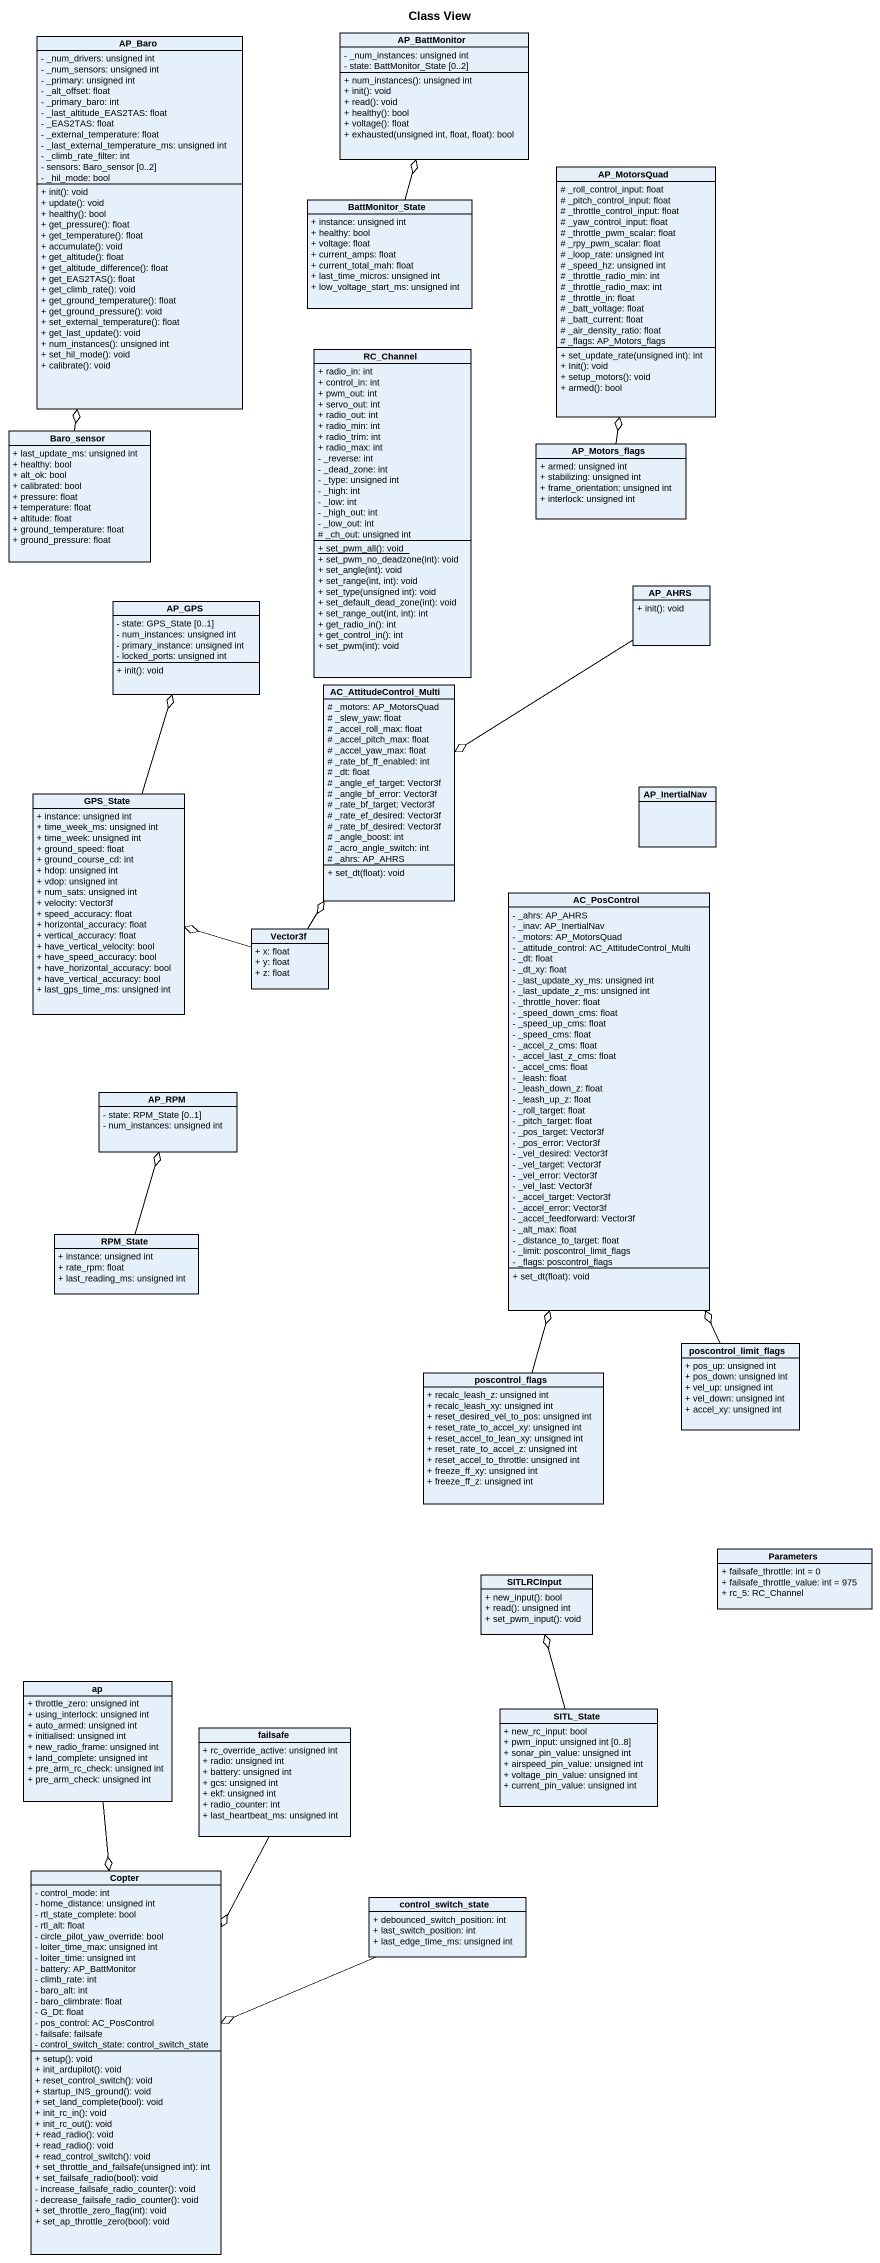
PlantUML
@startuml
title Class View
hide circle
hide empty members
skinparam classAttributeIconSize 0
class AP_Baro {
  - _num_drivers: unsigned int
  - _num_sensors: unsigned int
  - _primary: unsigned int
  - _alt_offset: float
  - _primary_baro: int
  - _last_altitude_EAS2TAS: float
  - _EAS2TAS: float
  - _external_temperature: float
  - _last_external_temperature_ms: unsigned int
  - _climb_rate_filter: int
  - sensors: Baro_sensor [0..2]
  - _hil_mode: bool
  + init(): void
  + update(): void
  + healthy(): bool
  + get_pressure(): float
  + get_temperature(): float
  + accumulate(): void
  + get_altitude(): float
  + get_altitude_difference(): float
  + get_EAS2TAS(): float
  + get_climb_rate(): void
  + get_ground_temperature(): float
  + get_ground_pressure(): void
  + set_external_temperature(): float
  + get_last_update(): void
  + num_instances(): unsigned int
  + set_hil_mode(): void
  + calibrate(): void
}
class AP_BattMonitor {
  - _num_instances: unsigned int
  - state: BattMonitor_State [0..2]
  + num_instances(): unsigned int
  + init(): void
  + read(): void
  + healthy(): bool
  + voltage(): float
  + exhausted(unsigned int, float, float): bool
}
class AP_MotorsQuad {
  # _roll_control_input: float
  # _pitch_control_input: float
  # _throttle_control_input: float
  # _yaw_control_input: float
  # _throttle_pwm_scalar: float
  # _rpy_pwm_scalar: float
  # _loop_rate: unsigned int
  # _speed_hz: unsigned int
  # _throttle_radio_min: int
  # _throttle_radio_max: int
  # _throttle_in: float
  # _batt_voltage: float
  # _batt_current: float
  # _air_density_ratio: float
  # _flags: AP_Motors_flags
  + set_update_rate(unsigned int): int
  + Init(): void
  + setup_motors(): void
  + armed(): bool
}
class BattMonitor_State {
  + instance: unsigned int
  + healthy: bool
  + voltage: float
  + current_amps: float
  + current_total_mah: float
  + last_time_micros: unsigned int
  + low_voltage_start_ms: unsigned int
}
class RC_Channel {
  + radio_in: int
  + control_in: int
  + pwm_out: int
  + servo_out: int
  + radio_out: int
  + radio_min: int
  + radio_trim: int
  + radio_max: int
  - _reverse: int
  - _dead_zone: int
  - _type: unsigned int
  - _high: int
  - _low: int
  - _high_out: int
  - _low_out: int
  # _ch_out: unsigned int
  {static} + set_pwm_all(): void
  + set_pwm_no_deadzone(int): void
  + set_angle(int): void
  + set_range(int, int): void
  + set_type(unsigned int): void
  + set_default_dead_zone(int): void
  + set_range_out(int, int): int
  + get_radio_in(): int
  + get_control_in(): int
  + set_pwm(int): void
}
class Baro_sensor {
  + last_update_ms: unsigned int
  + healthy: bool
  + alt_ok: bool
  + calibrated: bool
  + pressure: float
  + temperature: float
  + altitude: float
  + ground_temperature: float
  + ground_pressure: float
}
class AP_Motors_flags {
  + armed: unsigned int
  + stabilizing: unsigned int
  + frame_orientation: unsigned int
  + interlock: unsigned int
}
class AP_GPS {
  - state: GPS_State [0..1]
  - num_instances: unsigned int
  - primary_instance: unsigned int
  - locked_ports: unsigned int
  + init(): void
}
class AP_AHRS {
  + init(): void
}
class AC_AttitudeControl_Multi {
  # _motors: AP_MotorsQuad
  # _slew_yaw: float
  # _accel_roll_max: float
  # _accel_pitch_max: float
  # _accel_yaw_max: float
  # _rate_bf_ff_enabled: int
  # _dt: float
  # _angle_ef_target: Vector3f
  # _angle_bf_error: Vector3f
  # _rate_bf_target: Vector3f
  # _rate_ef_desired: Vector3f
  # _rate_bf_desired: Vector3f
  # _angle_boost: int
  # _acro_angle_switch: int
  # _ahrs: AP_AHRS
  + set_dt(float): void
}
class GPS_State {
  + instance: unsigned int
  + time_week_ms: unsigned int
  + time_week: unsigned int
  + ground_speed: float
  + ground_course_cd: int
  + hdop: unsigned int
  + vdop: unsigned int
  + num_sats: unsigned int
  + velocity: Vector3f
  + speed_accuracy: float
  + horizontal_accuracy: float
  + vertical_accuracy: float
  + have_vertical_velocity: bool
  + have_speed_accuracy: bool
  + have_horizontal_accuracy: bool
  + have_vertical_accuracy: bool
  + last_gps_time_ms: unsigned int
}
class AP_InertialNav
class AC_PosControl {
  - _ahrs: AP_AHRS
  - _inav: AP_InertialNav
  - _motors: AP_MotorsQuad
  - _attitude_control: AC_AttitudeControl_Multi
  - _dt: float
  - _dt_xy: float
  - _last_update_xy_ms: unsigned int
  - _last_update_z_ms: unsigned int
  - _throttle_hover: float
  - _speed_down_cms: float
  - _speed_up_cms: float
  - _speed_cms: float
  - _accel_z_cms: float
  - _accel_last_z_cms: float
  - _accel_cms: float
  - _leash: float
  - _leash_down_z: float
  - _leash_up_z: float
  - _roll_target: float
  - _pitch_target: float
  - _pos_target: Vector3f
  - _pos_error: Vector3f
  - _vel_desired: Vector3f
  - _vel_target: Vector3f
  - _vel_error: Vector3f
  - _vel_last: Vector3f
  - _accel_target: Vector3f
  - _accel_error: Vector3f
  - _accel_feedforward: Vector3f
  - _alt_max: float
  - _distance_to_target: float
  - _limit: poscontrol_limit_flags
  - _flags: poscontrol_flags
  + set_dt(float): void
}
class Vector3f {
  + x: float
  + y: float
  + z: float
}
class AP_RPM {
  - state: RPM_State [0..1]
  - num_instances: unsigned int
}
class RPM_State {
  + instance: unsigned int
  + rate_rpm: float
  + last_reading_ms: unsigned int
}
class poscontrol_limit_flags {
  + pos_up: unsigned int
  + pos_down: unsigned int
  + vel_up: unsigned int
  + vel_down: unsigned int
  + accel_xy: unsigned int
}
class poscontrol_flags {
  + recalc_leash_z: unsigned int
  + recalc_leash_xy: unsigned int
  + reset_desired_vel_to_pos: unsigned int
  + reset_rate_to_accel_xy: unsigned int
  + reset_accel_to_lean_xy: unsigned int
  + reset_rate_to_accel_z: unsigned int
  + reset_accel_to_throttle: unsigned int
  + freeze_ff_xy: unsigned int
  + freeze_ff_z: unsigned int
}
class Parameters {
  + failsafe_throttle: int = 0
  + failsafe_throttle_value: int = 975
  + rc_5: RC_Channel
}
class SITLRCInput {
  + new_input(): bool
  + read(): unsigned int
  + set_pwm_input(): void
}
class ap {
  + throttle_zero: unsigned int
  + using_interlock: unsigned int
  + auto_armed: unsigned int
  + initialised: unsigned int
  + new_radio_frame: unsigned int
  + land_complete: unsigned int
  + pre_arm_rc_check: unsigned int
  + pre_arm_check: unsigned int
}
class failsafe {
  + rc_override_active: unsigned int
  + radio: unsigned int
  + battery: unsigned int
  + gcs: unsigned int
  + ekf: unsigned int
  + radio_counter: int
  + last_heartbeat_ms: unsigned int
}
class SITL_State {
  + new_rc_input: bool
  + pwm_input: unsigned int [0..8]
  + sonar_pin_value: unsigned int
  + airspeed_pin_value: unsigned int
  + voltage_pin_value: unsigned int
  + current_pin_value: unsigned int
}
class Copter {
  - control_mode: int
  - home_distance: unsigned int
  - rtl_state_complete: bool
  - rtl_alt: float
  - circle_pilot_yaw_override: bool
  - loiter_time_max: unsigned int
  - loiter_time: unsigned int
  - battery: AP_BattMonitor
  - climb_rate: int
  - baro_alt: int
  - baro_climbrate: float
  - G_Dt: float
  - pos_control: AC_PosControl
  - failsafe: failsafe
  - control_switch_state: control_switch_state
  + setup(): void
  + init_ardupilot(): void
  + reset_control_switch(): void
  + startup_INS_ground(): void
  + set_land_complete(bool): void
  + init_rc_in(): void
  + init_rc_out(): void
  + read_radio(): void
  + read_radio(): void
  + read_control_switch(): void
  + set_throttle_and_failsafe(unsigned int): int
  + set_failsafe_radio(bool): void
  - increase_failsafe_radio_counter(): void
  - decrease_failsafe_radio_counter(): void
  + set_throttle_zero_flag(int): void
  + set_ap_throttle_zero(bool): void
}
class control_switch_state {
  + debounced_switch_position: int
  + last_switch_position: int
  + last_edge_time_ms: unsigned int
}
BattMonitor_State -up-o AP_BattMonitor
Baro_sensor -up-o AP_Baro
AP_Motors_flags -up-o AP_MotorsQuad
AP_AHRS --o AC_AttitudeControl_Multi
GPS_State -up-o AP_GPS
Vector3f -up-o AC_AttitudeControl_Multi
Vector3f -left-o GPS_State
RPM_State -up-o AP_RPM
poscontrol_limit_flags -up-o AC_PosControl
poscontrol_flags -up-o AC_PosControl
ap --o Copter
failsafe --o Copter
SITL_State -up-o SITLRCInput
control_switch_state -left-o Copter
@enduml
